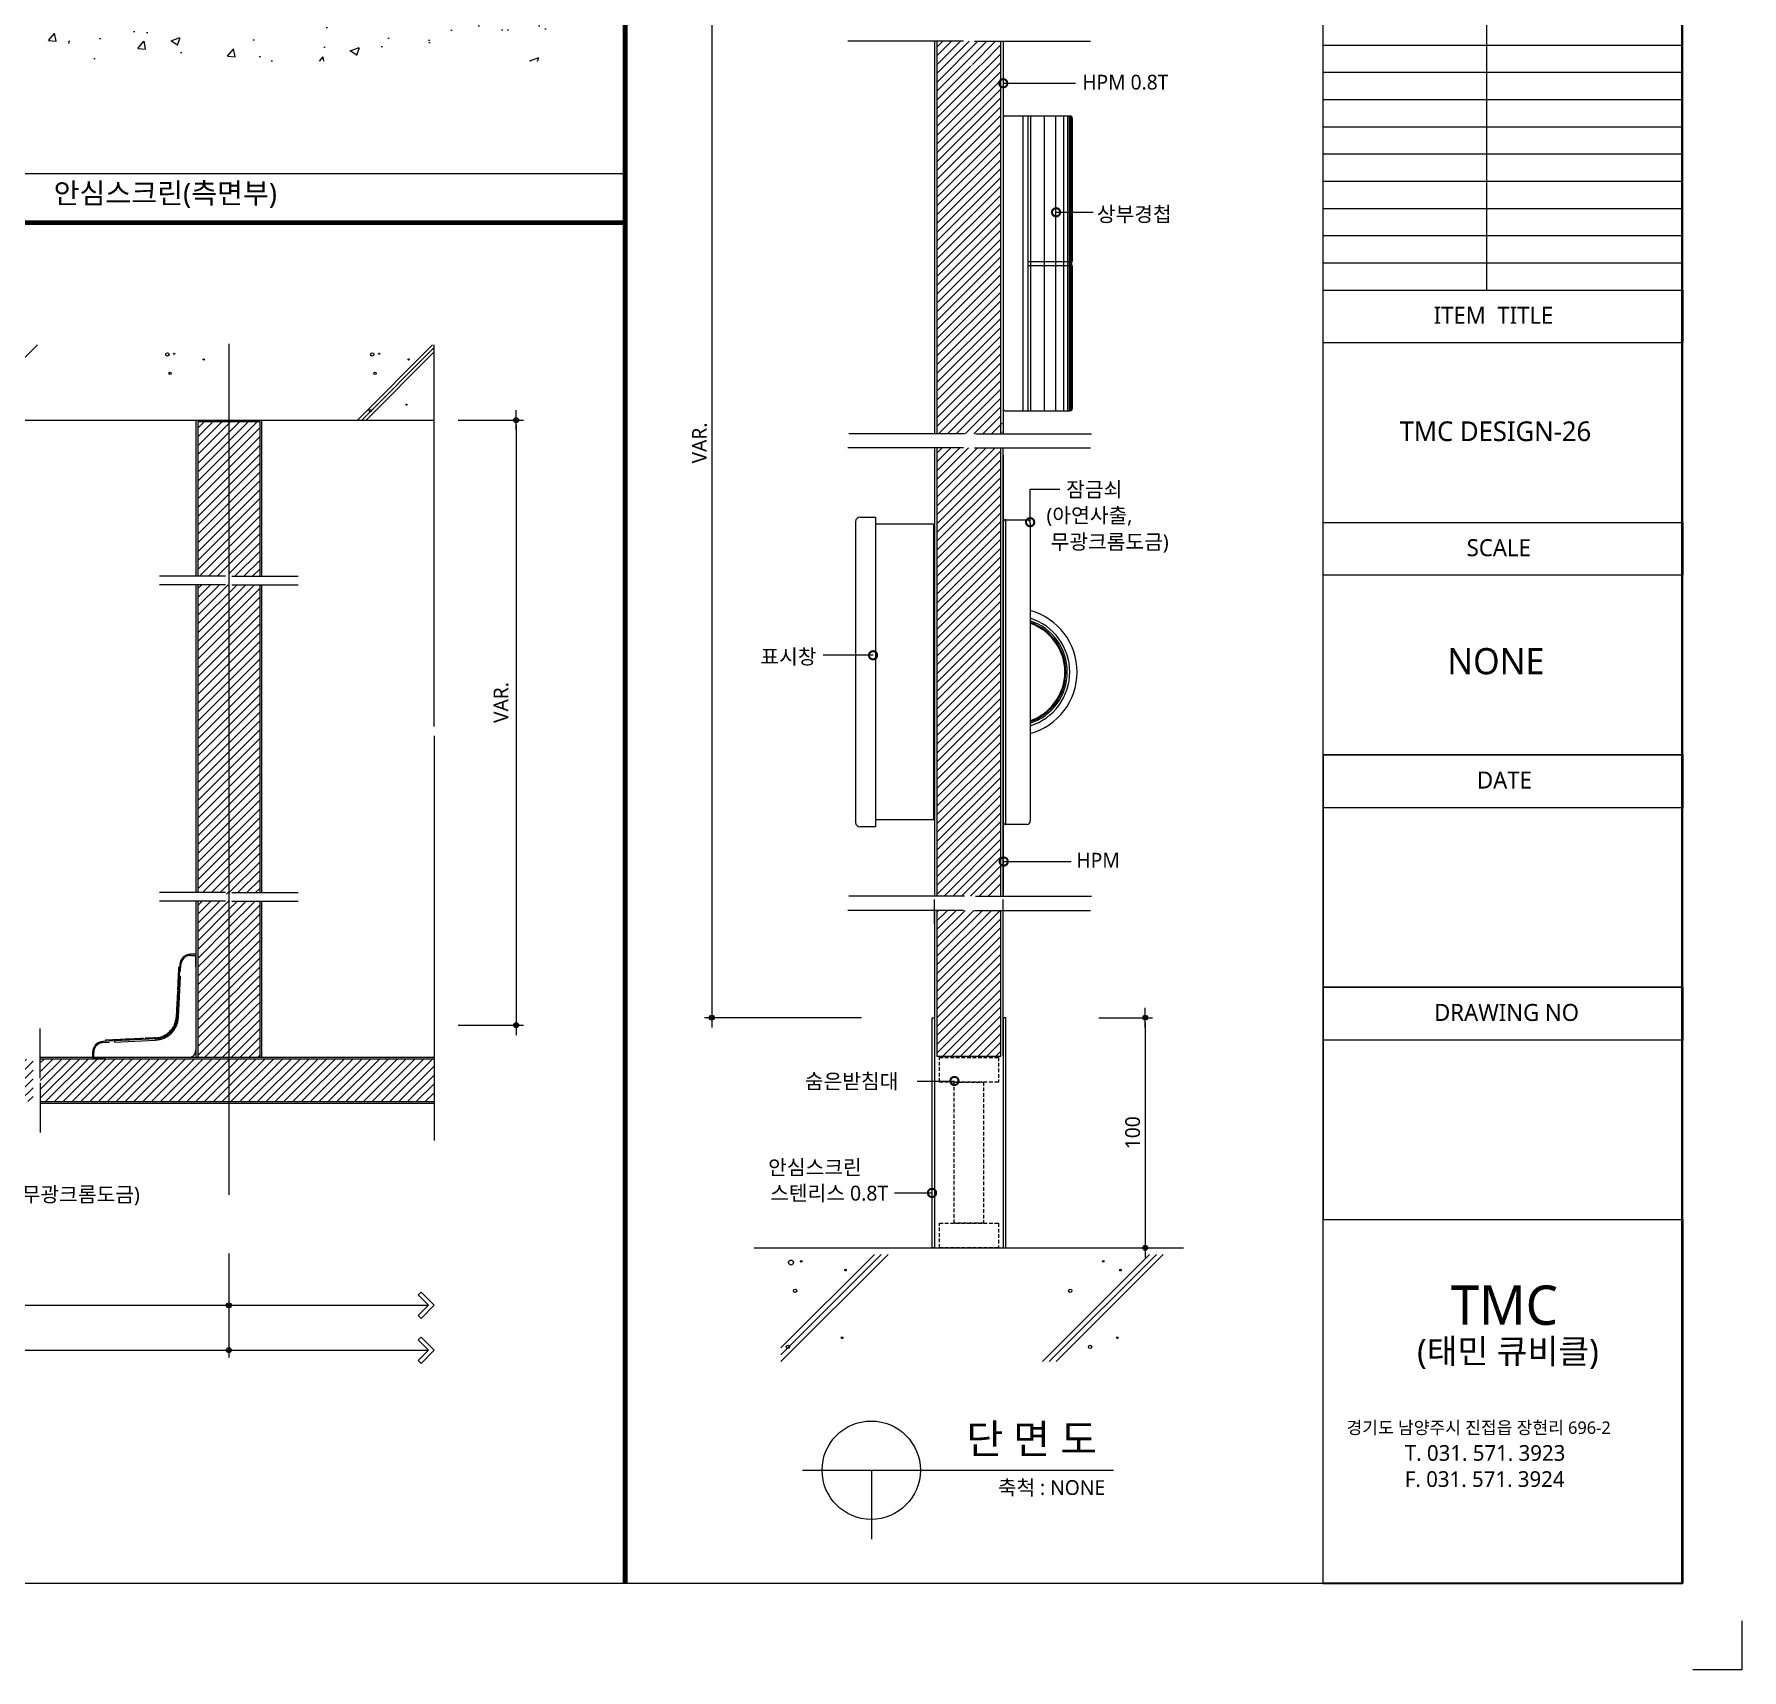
# Model space of a CAD drawing. Extents: x -256 to 8104, y -176 to 5714.
# Drawn here: x 4629 to 8104, y -176 to 3153 of the extents above; entities that cross this region are included whole.
import ezdxf
from ezdxf.enums import TextEntityAlignment as Align

# ---------------------------------------------------------------- set-up
doc = ezdxf.new("R2010")
doc.units = 0
doc.header["$LTSCALE"] = 30
doc.linetypes.add('CEN', pattern=[62, 60, -1, 0, -1])
doc.linetypes.add('HIDDEN', pattern=[0.375, 0.25, -0.125])
doc.layers.get('0').update_dxf_attribs({"linetype": 'CONTINUOUS'})
doc.layers.get('DEFPOINTS').update_dxf_attribs({"linetype": 'CONTINUOUS'})
for name, color, linetype in [('C', 2, 'CONTINUOUS'), ('curior-0Line', 252, 'CONTINUOUS'), ('DIM', 7, 'CONTINUOUS'), ('HAT', 8, 'CONTINUOUS'), ('HID', 9, 'HIDDEN'), ('TIT', 3, 'CONTINUOUS'), ('경첩', 4, 'CONTINUOUS'), ('문자', 3, 'CONTINUOUS'), ('부자재', 4, 'CONTINUOUS'), ('잠금쇠(회전형)', 4, 'CONTINUOUS'), ('중심선', 1, 'CEN'), ('치수', 1, 'CONTINUOUS'), ('판넬', 2, 'CONTINUOUS'), ('해치', 8, 'CONTINUOUS')]:
    doc.layers.add(name, color=color, linetype=linetype)
doc.styles.add('돋움', font='malgun.ttf')
doc.dimstyles.new('10', dxfattribs={"dimscale": 10, "dimtxt": 3, "dimasz": 1, "dimexe": 1.5, "dimexo": 2, "dimgap": 1, "dimtad": 1, "dimdec": 0, "dimlunit": 6, "dimtxsty": '돋움', "dimblk": 'DIMDOT', "dimcen": -1, "dimdle": 1.5, "dimclrt": 3, "dimazin": 3, "dimtfac": 1, "dimtdec": 0, "dimtix": 1, "dimtmove": 2, "dimatfit": 3, "dimldrblk": 'DIMDOT', "dimarcsym": 0})
pattern_1 = [(45, (49867.086, -7048.667), (-8.980256, 8.980256), [])]
pattern_2 = [(45, (49806.501, -6956.593), (-8.980256, 8.980256), [])]

# ---------------------------------------------------------------- blocks, each defined once
blk = doc.blocks.new('DIMDOT')
at = {"linetype": 'Continuous'}
blk.add_line((-2, 0), (2, 0), dxfattribs=at)
for radius in [0.5, 0.25]:
    blk.add_circle((0, 0), radius, dxfattribs=at)
blk = doc.blocks.new('*D709')
at = {"layer": 'DEFPOINTS', "color": 0}
for p in [(64520.9, -3382.6), (64196.8, -5721.5), (64520.9, -5721.5)]:
    blk.add_point(p, dxfattribs=at)
at = {"layer": 'DIM', "color": 0, "lineweight": -2, "ltscale": 10}
for p, q in [((64500.9, -3382.6), (64181.8, -3382.6)), ((64196.8, -3392.6), (64196.8, -5711.5)), ((64500.9, -5721.5), (64181.8, -5721.5))]:
    blk.add_line(p, q, dxfattribs=at)
at = {"layer": 'DIM', "color": 0, "lineweight": -2, "xscale": 10, "yscale": 10, "zscale": 10}
for p, rotation in [((64196.8, -3382.6), 90), ((64196.8, -5721.5), 270)]:
    blk.add_blockref('DIMDOT', p, dxfattribs=dict(at, rotation=rotation))
at = {"layer": 'DIM', "color": 3, "insert": (64171.6, -4552), "char_height": 30, "attachment_point": 5, "rotation": 90, "style": '돋움'}
blk.add_mtext('VAR.', dxfattribs=at)
blk = doc.blocks.new('A$C13EB2441')
for p, q in [((0.837, 7.375), (0.837, 14.115)), ((0.837, 6.74), (0.837, 0))]:
    blk.add_line(p, q)
blk = doc.blocks.new('_DOTSMALL')
at = {"color": 0, "linetype": 'ByBlock', "const_width": 0.5}
blk.add_lwpolyline([(-0.0625, 0, 1), (0.0625, 0, 1)], format="xyb", close=True, dxfattribs=at)
blk = doc.blocks.new('A$C63EC304E')
at = {"layer": '치수', "color": 1, "xscale": 2.5, "yscale": 2.5, "zscale": 2.5, "rotation": 234.3098741996962}
blk.add_blockref('_DOTSMALL', (0.31, 0.31), dxfattribs=at)
blk = doc.blocks.new('A$C2BC9653E')
at = {"layer": '치수', "xscale": 0.3333333333333333, "yscale": 0.3333333333333333, "zscale": 0.3333333333333333}
blk.add_blockref('A$C63EC304E', (0, 0), dxfattribs=at)
blk = doc.blocks.new('A$C7FC71301')
at = {"layer": '치수', "rotation": 180}
blk.add_blockref('A$C2BC9653E', (0.208, 0.208), dxfattribs=at)
blk = doc.blocks.new('A$C4A20372B')
at = {"layer": '치수'}
blk.add_blockref('A$C7FC71301', (0, 0), dxfattribs=at)
blk = doc.blocks.new('A$C566469F5')
at = {"layer": '치수'}
blk.add_blockref('A$C4A20372B', (0, 0), dxfattribs=at)
blk = doc.blocks.new('A$C7E317CD4')
at = {"layer": '해치', "xscale": 2, "yscale": 2, "zscale": 2}
blk.add_blockref('A$C566469F5', (0, 0), dxfattribs=at)
blk = doc.blocks.new('A$C601D7F27')
at = {"layer": '치수'}
blk.add_blockref('A$C7E317CD4', (0, 0), dxfattribs=at)
blk = doc.blocks.new('A$C38802C08')
at = {"layer": '치수'}
blk.add_blockref('A$C601D7F27', (0, 0), dxfattribs=at)
blk = doc.blocks.new('*D710')
at = {"layer": 'DEFPOINTS', "color": 0}
for p in [(64964.4, -5721.5), (64964.4, -6189.8), (65078.7, -6189.8)]:
    blk.add_point(p, dxfattribs=at)
at = {"layer": 'DIM', "color": 0, "lineweight": -2, "ltscale": 10}
for p, q in [((64984.4, -5721.5), (65093.7, -5721.5)), ((65078.7, -5731.5), (65078.7, -6179.8)), ((64984.4, -6189.8), (65093.7, -6189.8))]:
    blk.add_line(p, q, dxfattribs=at)
at = {"layer": 'DIM', "color": 0, "lineweight": -2, "xscale": 10, "yscale": 10, "zscale": 10}
for p, rotation in [((65078.7, -5721.5), 90), ((65078.7, -6189.8), 270)]:
    blk.add_blockref('DIMDOT', p, dxfattribs=dict(at, rotation=rotation))
at = {"layer": 'DIM', "color": 3, "insert": (65053.1, -5955.6), "char_height": 30, "attachment_point": 5, "rotation": 90, "style": '돋움'}
blk.add_mtext('100', dxfattribs=at)
blk = doc.blocks.new('*D715')
at = {"layer": 'DEFPOINTS', "color": 0}
for p in [(58459.9, -6181.1), (63213.8, -6181.1), (63213.8, -6398.2)]:
    blk.add_point(p, dxfattribs=at)
at = {"layer": 'DIM', "color": 0, "lineweight": -2, "ltscale": 10}
for p, q in [((58459.9, -6201.1), (58459.9, -6413.2)), ((63213.8, -6201.1), (63213.8, -6413.2)), ((58469.9, -6398.2), (63203.8, -6398.2))]:
    blk.add_line(p, q, dxfattribs=at)
at = {"layer": 'DIM', "color": 0, "lineweight": -2, "xscale": 10, "yscale": 10, "zscale": 10, "rotation": 180}
blk.add_blockref('DIMDOT', (58459.9, -6398.2), dxfattribs=at)
at = {"layer": 'DIM', "color": 0, "lineweight": -2, "xscale": 10, "yscale": 10, "zscale": 10}
blk.add_blockref('DIMDOT', (63213.8, -6398.2), dxfattribs=at)
at = {"layer": 'DIM', "color": 3, "insert": (60836.9, -6368.6), "char_height": 30, "attachment_point": 5, "style": '돋움'}
blk.add_mtext('설계치수', dxfattribs=at)
blk = doc.blocks.new('*D716')
at = {"layer": 'DEFPOINTS', "color": 0}
for p in [(62063, -6181.1), (63213.8, -6181.1), (63213.8, -6306.8)]:
    blk.add_point(p, dxfattribs=at)
at = {"layer": 'DIM', "color": 0, "lineweight": -2, "ltscale": 10}
for p, q in [((62063, -6201.1), (62063, -6321.8)), ((63213.8, -6201.1), (63213.8, -6321.8)), ((62073, -6306.8), (63203.8, -6306.8))]:
    blk.add_line(p, q, dxfattribs=at)
at = {"layer": 'DIM', "color": 0, "lineweight": -2, "xscale": 10, "yscale": 10, "zscale": 10, "rotation": 180}
blk.add_blockref('DIMDOT', (62063, -6306.8), dxfattribs=at)
at = {"layer": 'DIM', "color": 0, "lineweight": -2, "xscale": 10, "yscale": 10, "zscale": 10}
blk.add_blockref('DIMDOT', (63213.8, -6306.8), dxfattribs=at)
at = {"layer": 'DIM', "color": 3, "insert": (62638.4, -6277.1), "char_height": 30, "attachment_point": 5, "style": '돋움'}
blk.add_mtext('설계치수', dxfattribs=at)
blk = doc.blocks.new('*D718')
at = {"layer": 'DEFPOINTS', "color": 0}
for p in [(63660.6, -4505.4), (63660.6, -5736.8), (63798.5, -5736.8)]:
    blk.add_point(p, dxfattribs=at)
at = {"layer": 'DIM', "color": 0, "lineweight": -2, "ltscale": 10}
for p, q in [((63680.6, -4505.4), (63813.5, -4505.4)), ((63798.5, -4515.4), (63798.5, -5726.8)), ((63680.6, -5736.8), (63813.5, -5736.8))]:
    blk.add_line(p, q, dxfattribs=at)
at = {"layer": 'DIM', "color": 0, "lineweight": -2, "xscale": 10, "yscale": 10, "zscale": 10}
for p, rotation in [((63798.5, -4505.4), 90), ((63798.5, -5736.8), 270)]:
    blk.add_blockref('DIMDOT', p, dxfattribs=dict(at, rotation=rotation))
at = {"layer": 'DIM', "color": 3, "insert": (63767.7, -5080.2), "char_height": 30, "attachment_point": 5, "rotation": 90, "style": '돋움'}
blk.add_mtext('VAR.', dxfattribs=at)
blk = doc.blocks.new('A$C06B31977')
for p, q in [((1.26, 11.06), (1.26, 21.17)), ((1.26, 10.11), (1.26, 0))]:
    blk.add_line(p, q)
blk = doc.blocks.new('DESIGN-26', base_point=(58188.6, -6872.9))
at = {"layer": 'HAT'}
h = blk.add_hatch(dxfattribs=at)
h.set_pattern_fill('ANSI31', color=256, scale=4, style=0)
h.set_pattern_definition(pattern_1)
edge = h.paths.add_edge_path()
edge.add_line((64784.7, -3783.3), (64725.3, -3783.3))
edge.add_arc((64723.2, -3783.3), 2.08, -54.3099, 0, ccw=False)
edge.add_arc((64723.2, -3783.3), 2.08, 125.6901, 305.6901, ccw=False)
edge.add_arc((64723.2, -3783.3), 2.08, 0, 125.6901, ccw=False)
edge.add_line((64725.3, -3783.3), (64784.7, -3783.3))
edge.add_line((64784.7, -3783.3), (64784.7, -3734.6))
edge.add_line((64784.7, -3734.6), (64774.4, -3734.6))
edge.add_spline(control_points=[(64771.6, -3742.4), (64772.6, -3739.7), (64773.5, -3737.1), (64774.4, -3734.6)], knot_values=[0, 0, 0, 0, 0.152076, 0.152076, 0.152076, 0.152076], degree=3, periodic=0)
edge.add_line((64774.4, -3734.6), (64719.7, -3734.6))
edge.add_line((64719.7, -3734.6), (64719.7, -4533.1))
edge.add_line((64719.7, -4533.1), (64776.4, -4533.1))
edge.add_spline(control_points=[(64776.4, -4533.1), (64779.6, -4524.3), (64782.6, -4516.5), (64784.7, -4512.7)], knot_values=[0.152076, 0.152076, 0.152076, 0.152076, 0.673721, 0.673721, 0.673721, 0.673721], degree=3, periodic=0)
edge.add_spline(control_points=[(64787.1, -4533.1), (64787.6, -4523.1), (64788.7, -4507.7), (64785.8, -4510.7), (64784.7, -4512.7)], knot_values=[0.673721, 0.673721, 0.673721, 0.673721, 1.332503, 1.60798, 1.60798, 1.60798, 1.60798], degree=3, periodic=0)
edge.add_line((64784.7, -4512.7), (64784.7, -3783.3))
h.paths.add_polyline_path([(64719.7, -3734.6), (64654.7, -3734.6), (64654.7, -4533.1), (64719.7, -4533.1)])
h = blk.add_hatch(dxfattribs=at)
h.set_pattern_fill('ANSI31', color=256, scale=4, style=0)
h.set_pattern_definition(pattern_1)
h.paths.add_polyline_path([(64719.7, -5018.6), (64654.7, -5018.6), (64654.7, -5474.1), (64719.7, -5474.1), (64719.7, -5364.7, -0.567825), (64719.7, -5361.1)])
h.paths.add_polyline_path([(64784.7, -5018.6), (64719.7, -5018.6), (64719.7, -5361.1, -0.582142), (64722.8, -5362.9), (64784.7, -5362.9)])
edge = h.paths.add_edge_path()
edge.add_line((64784.7, -5362.9), (64722.8, -5362.9))
edge.add_arc((64720.8, -5362.9), 2.08, -54.3099, 0, ccw=False)
edge.add_arc((64720.8, -5362.9), 2.08, 239.178, 305.6901, ccw=False)
edge.add_line((64719.7, -5364.7), (64719.7, -5474.1))
edge.add_line((64719.7, -5474.1), (64776.4, -5474.1))
edge.add_spline(control_points=[(64776.4, -5474.1), (64779.6, -5465.4), (64782.6, -5457.6), (64784.7, -5453.8)], knot_values=[0.152076, 0.152076, 0.152076, 0.152076, 0.673721, 0.673721, 0.673721, 0.673721], degree=3, periodic=0)
edge.add_line((64784.7, -5453.8), (64784.7, -5362.9))
h.paths.add_polyline_path([(64719.7, -4562.1), (64654.7, -4562.1), (64654.7, -5018.6), (64719.7, -5018.6)])
edge = h.paths.add_edge_path()
edge.add_line((64784.7, -4562.1), (64774.4, -4562.1))
edge.add_spline(control_points=[(64771.6, -4569.9), (64772.6, -4567.3), (64773.5, -4564.6), (64774.4, -4562.1)], knot_values=[0, 0, 0, 0, 0.152076, 0.152076, 0.152076, 0.152076], degree=3, periodic=0)
edge.add_line((64774.4, -4562.1), (64719.7, -4562.1))
edge.add_line((64719.7, -4562.1), (64719.7, -5018.6))
edge.add_line((64719.7, -5018.6), (64784.7, -5018.6))
edge.add_line((64784.7, -5018.6), (64784.7, -4562.1))
at = {"layer": 'HAT', "transparency": 33554687}
h = blk.add_hatch(dxfattribs=at)
h.set_pattern_fill('ANSI31', color=256, scale=4, style=0)
h.set_pattern_definition(pattern_1)
h.paths.add_polyline_path([(64709.1, -5503.2), (64654.7, -5503.2), (64654.7, -5799.9), (64719.7, -5799.9), (64719.7, -5503.2)])
h.paths.add_polyline_path([(64784.7, -5503.2), (64731.3, -5503.2), (64719.7, -5503.2), (64719.7, -5799.9), (64784.7, -5799.9)])
at = {"layer": '해치'}
h = blk.add_hatch(dxfattribs=at)
h.set_pattern_fill('AR-CONC', color=256, style=0)
h.set_pattern_definition([(50, (61405.25, -5208.68), (182.185, -15.939), [19.05, -209.55]), (355, (61405.25, -5208.68), (-35.243, 191.057), [15.24, -167.64]), (100.451, (61420.43, -5210), (146.943, 175.117), [16.19, -178.09]), (46.184, (61405.25, -5157.88), (271.079, -42.042), [28.575, -314.325]), (96.636, (61427.84, -5161.38), (237.404, 247.426), [24.285, -267.135]), (351.184, (61405.25, -5157.88), (237.405, 247.425), [22.86, -251.46]), (21, (61430.65, -5170.58), (151.615, -102.2655), [19.05, -209.55]), (326, (61430.65, -5170.58), (61.802, 184.188), [15.24, -167.64]), (71.4514, (61443.29, -5179.1), (213.416, 81.923), [16.19, -178.09]), (37.5, (61405.25, -5208.68), (3.0886, 84.555), [0, -165.608, 0, -170.18, 0, -168.275]), (7.5, (61405.25, -5208.68), (66.8197, 100.1806), [0, -97.028, 0, -161.798, 0, -64.135]), (327.5, (61348.61, -5208.68), (135.5906, -5.7287), [0, -63.5, 0, -198.12, 0, -262.89]), (317.5, (61323.21, -5208.68), (148.129, 25.4265), [0, -82.55, 0, -131.572, 0, -186.69])])
h.paths.add_polyline_path([(63884.8, -3774.9), (63884.8, -3671.9), (62834.6, -3671.9), (62834.6, -3774.9)])
h = blk.add_hatch(dxfattribs=at)
h.set_pattern_fill('ANSI31', color=256, scale=4, style=0)
h.set_pattern_definition([(45, (-213096.579, -62953.205), (-8.9802561, 8.9802561), [])])
edge = h.paths.add_edge_path()
edge.add_line((63213.8, -4508.8), (63151.4, -4508.8))
edge.add_line((63151.4, -4508.8), (63150.5, -4509.7))
edge.add_line((63150.5, -4509.7), (63150.5, -4610.1))
edge.add_line((63150.5, -4610.1), (63193.3, -4610.1))
edge.add_line((63193.3, -4610.1), (63193.3, -4651.6))
edge.add_line((63193.3, -4651.6), (63150.5, -4651.6))
edge.add_line((63150.5, -4651.6), (63150.5, -4823.3))
edge.add_line((63150.5, -4823.3), (63207.1, -4823.3))
edge.add_spline(control_points=[(63207.1, -4823.3), (63209.8, -4815.7), (63215.9, -4800.3), (63212, -4831.2), (63213.5, -4833.7), (63213.8, -4833.7)], knot_values=[0.456227, 0.456227, 0.456227, 0.456227, 2.847595, 6.178025, 6.737145, 6.737145, 6.737145, 6.737145], degree=3, periodic=0)
edge.add_spline(control_points=[(63213.5, -4833.5), (63213.6, -4830.5), (63213.6, -4827.8), (63213.1, -4827.4), (63213, -4827.4)], knot_values=[0.891967, 0.891967, 0.891967, 0.891967, 1.280656, 1.337888, 1.337888, 1.337888, 1.337888], degree=3, periodic=0)
edge.add_line((63213.8, -4833.7), (63213.8, -4508.8))
edge = h.paths.add_edge_path()
edge.add_line((63277.2, -4508.8), (63213.8, -4508.8))
edge.add_line((63213.8, -4508.8), (63213.8, -4833.7))
edge.add_spline(control_points=[(63213.8, -4833.7), (63215, -4834), (63217.2, -4829.6), (63219.9, -4823.3)], knot_values=[6.737145, 6.737145, 6.737145, 6.737145, 8.913909, 8.913909, 8.913909, 8.913909], degree=3, periodic=0)
edge.add_spline(control_points=[(63219.9, -4823.3), (63221.9, -4818.5), (63224.2, -4812.5), (63226.6, -4806.6)], knot_values=[8.913909, 8.913909, 8.913909, 8.913909, 10.573873, 10.573873, 10.573873, 10.573873], degree=3, periodic=0)
edge.add_line((63219.9, -4823.3), (63277.2, -4823.3))
edge.add_line((63277.2, -4823.3), (63277.2, -4651.6))
edge.add_line((63277.2, -4651.6), (63234.3, -4651.6))
edge.add_line((63234.3, -4651.6), (63234.3, -4610.1))
edge.add_line((63234.3, -4610.1), (63277.2, -4610.1))
edge.add_line((63277.2, -4610.1), (63277.2, -4508.8))
h.paths.add_polyline_path([(63277.2, -4610.1), (63234.3, -4610.1), (63234.3, -4651.6), (63277.2, -4651.6)], flags=16)
h.paths.add_polyline_path([(63193.3, -4610.1), (63150.5, -4610.1), (63150.5, -4651.6), (63193.3, -4651.6)], flags=16)
h = blk.add_hatch(dxfattribs=at)
h.set_pattern_fill('ANSI31', color=256, scale=4, style=0)
h.set_pattern_definition([(45, (63213.825, -5153.756), (-8.98026, 8.98026), [])])
h.paths.add_polyline_path([(63277.2, -4840.4), (63150.5, -4840.4), (63150.5, -5467.1), (63277.2, -5467.1)])
at = {"layer": '해치', "transparency": 33554687}
h = blk.add_hatch(dxfattribs=at)
h.set_pattern_fill('ANSI31', color=256, scale=4)
h.set_pattern_definition(pattern_2)
edge = h.paths.add_edge_path()
edge.add_spline(control_points=[(63213.8, -5494.7), (63213.5, -5494.6), (63212.4, -5492.9), (63213.3, -5483), (63213.5, -5477.3)], knot_values=[1.337888, 1.337888, 1.337888, 1.337888, 1.524261, 2.245715, 2.245715, 2.245715, 2.245715], degree=3, periodic=0)
edge.add_spline(control_points=[(63213.8, -5477.5), (63213.5, -5477.5), (63212, -5475), (63215.9, -5444.1), (63209.8, -5459.5), (63207.1, -5467.1)], knot_values=[0.152076, 0.152076, 0.152076, 0.152076, 0.338449, 1.448592, 2.245715, 2.245715, 2.245715, 2.245715], degree=3, periodic=0)
edge.add_spline(control_points=[(63213.5, -5477.3), (63213.6, -5474.3), (63213.6, -5471.6), (63213.1, -5471.2), (63213, -5471.2)], knot_values=[0.891967, 0.891967, 0.891967, 0.891967, 1.280656, 1.337888, 1.337888, 1.337888, 1.337888], degree=3, periodic=0)
edge.add_spline(control_points=[(63213, -5471.2), (63212, -5471.1), (63209.6, -5477.1), (63207.1, -5484.2)], knot_values=[0.152076, 0.152076, 0.152076, 0.152076, 0.891967, 0.891967, 0.891967, 0.891967], degree=3, periodic=0)
edge.add_spline(control_points=[(63205.4, -5488.7), (63206, -5487.2), (63206.5, -5485.7), (63207.1, -5484.2)], knot_values=[0, 0, 0, 0, 0.152076, 0.152076, 0.152076, 0.152076], degree=3, periodic=0)
edge.add_line((63207.1, -5484.2), (63150.5, -5484.2))
edge.add_line((63150.5, -5484.2), (63150.5, -5656.7))
edge.add_line((63150.5, -5656.7), (63195.2, -5656.7))
edge.add_line((63195.2, -5656.7), (63195.2, -5698.2))
edge.add_line((63195.2, -5698.2), (63150.5, -5698.2))
edge.add_line((63150.5, -5698.2), (63150.5, -5802.4))
edge.add_line((63150.5, -5802.4), (63213.8, -5802.4))
edge.add_line((63213.8, -5802.4), (63213.8, -5494.7))
h.paths.add_polyline_path([(63277.2, -5656.7), (63232.4, -5656.7), (63232.4, -5698.2), (63277.2, -5698.2)])
h.paths.add_polyline_path([(63195.2, -5656.7), (63150.5, -5656.7), (63150.5, -5698.2), (63195.2, -5698.2)], flags=16)
h = blk.add_hatch(dxfattribs=at)
h.set_pattern_fill('ANSI31', color=256, scale=4)
h.set_pattern_definition(pattern_2)
h.paths.add_polyline_path([(63277.2, -5545.2), (63213.8, -5545.2), (63213.8, -5802.4), (63277.2, -5802.4), (63277.2, -5698.2), (63232.4, -5698.2), (63232.4, -5656.7), (63277.2, -5656.7)])
edge = h.paths.add_edge_path()
edge.add_line((63277.2, -5484.2), (63219.9, -5484.2))
edge.add_spline(control_points=[(63219.9, -5484.2), (63217.2, -5490.5), (63215, -5494.9), (63213.8, -5494.7)], knot_values=[2.245715, 2.245715, 2.245715, 2.245715, 2.971303, 2.971303, 2.971303, 2.971303], degree=3, periodic=0)
edge.add_line((63213.8, -5494.7), (63213.8, -5545.2))
edge.add_line((63213.8, -5545.2), (63277.2, -5545.2))
edge.add_line((63277.2, -5545.2), (63277.2, -5484.2))
h = blk.add_hatch(dxfattribs=at)
h.set_pattern_fill('ANSI31', color=256, scale=4, style=0)
h.set_pattern_definition(pattern_2)
h.paths.add_polyline_path([(62829.9, -5854.1), (62829.9, -5844.5), (62829.9, -5805.8), (63213.8, -5805.8), (63213.8, -5892.4), (62829.9, -5892.4)])
edge = h.paths.add_edge_path()
edge.add_line((62815.3, -5854.1), (62815.3, -5844.5))
edge.add_line((62815.3, -5844.5), (62815.3, -5805.8))
edge.add_line((62815.3, -5805.8), (62182.8, -5805.8))
edge.add_line((62182.8, -5805.8), (62182.8, -5847))
edge.add_arc((62182.8, -5849.1), 2.08, -35.6901, 90, ccw=False)
edge.add_arc((62182.8, -5849.1), 2.08, 270, 324.3099, ccw=False)
edge.add_line((62182.8, -5851.2), (62182.8, -5892.4))
edge.add_line((62182.8, -5892.4), (62815.3, -5892.4))
edge.add_line((62815.3, -5892.4), (62815.3, -5854.1))
h.paths.add_polyline_path([(62058, -5805.8), (62058, -5892.4), (62182.8, -5892.4), (62182.8, -5851.2, -0.610943), (62181.1, -5847.9, -0.241509), (62182.8, -5847), (62182.8, -5805.8)])
h.paths.add_polyline_path([(63631.5, -5805.8), (63213.8, -5805.8), (63213.8, -5892.4), (63631.5, -5892.4)])
at = {"color": 8}
blk.add_line((62635.3, -4003.7), (64020.5, -4003.7), dxfattribs=at)
for p, q in [((63631.5, -5129.1), (63631.5, -4352.3)), ((58459.9, -4505.4), (63631.5, -4505.4)), ((63207.2, -4823.3), (63072.4, -4823.3)), ((63219.9, -4823.3), (63354.7, -4823.3)), ((63631.5, -5148.1), (63631.5, -5971.4)), ((63207.2, -5467.1), (63072.4, -5467.1)), ((63219.9, -5467.1), (63354.7, -5467.1)), ((64282.5, -6189.8), (65156.8, -6189.8))]:
    blk.add_line(p, q)
at = {"color": 2}
for p, q in [((66292.7, -6948.7), (66292.7, -7048.7)), ((66292.7, -6948.7), (66292.7, -7048.7)), ((66292.7, -6948.7), (66292.7, -7048.7)), ((66292.7, -7048.7), (66192.7, -7048.7)), ((66292.7, -7048.7), (66192.7, -7048.7)), ((66292.7, -7048.7), (66192.7, -7048.7))]:
    blk.add_line(p, q, dxfattribs=at)
for points in [[(58187.9, -1334.5), (65440.2, -1334.5), (65440.2, -6872.8), (58187.9, -6872.8)], [(58187.9, -1334.5), (65440.2, -1334.5), (65440.2, -6872.8), (58187.9, -6872.8)], [(58187.9, -1334.5), (66169.8, -1334.5), (66169.8, -6872.8), (58187.9, -6872.8)], [(64644.7, -5721.5), (64649.7, -5721.5), (64649.7, -6189.8), (64644.7, -6189.8)], [(64794.7, -5721.5), (64789.7, -5721.5), (64789.7, -6189.8), (64794.7, -6189.8)]]:
    blk.add_lwpolyline(points, close=True, dxfattribs=at)
at = {"color": 8, "const_width": 10}
for points in [[(64020.5, -6872.8), (64020.5, -1334.5)], [(58236, -4103.7), (64020.5, -4103.7)]]:
    blk.add_lwpolyline(points, dxfattribs=at)
at = {"layer": 'C'}
for p, q in [((64654.7, -3734.6), (64654.7, -4533.1)), ((64784.7, -4533.1), (64784.7, -3734.6)), ((64654.7, -4562.1), (64654.7, -5474.1)), ((64784.7, -5474.1), (64784.7, -4562.1)), ((64654.7, -5503.2), (64654.7, -5799.9)), ((64784.7, -5799.9), (64784.7, -5503.2)), ((64654.7, -5799.9), (64784.7, -5799.9)), ((63631.5, -5805.8), (62829.9, -5805.8)), ((62829.9, -5892.4), (63631.5, -5892.4))]:
    blk.add_line(p, q, dxfattribs=at)
at = {"layer": 'curior-0Line'}
for p, q in [((65440.2, -1334.5), (65440.2, -6872.1)), ((65772.8, -3687), (65772.8, -4240.7)), ((65440.6, -3742.3), (66172.7, -3742.3)), ((65440.6, -3797.7), (66172.7, -3797.7)), ((65440.6, -3853.1), (66172.7, -3853.1)), ((65440.6, -3908.5), (66172.7, -3908.5)), ((65440.6, -3963.8), (66172.7, -3963.8)), ((65440.6, -4019.2), (66172.7, -4019.2)), ((65440.6, -4074.6), (66172.7, -4074.6)), ((65440.6, -4130), (66172.7, -4130)), ((65440.6, -4185.3), (66172.7, -4185.3)), ((65440.6, -4240.7), (66172.7, -4240.7))]:
    blk.add_line(p, q, dxfattribs=at)
for points in [[(66172.7, -1334.5), (65440.2, -1334.5), (65440.2, -6872.8), (66172.7, -6872.8)], [(65440.6, -4240.7), (66172.7, -4240.7), (66172.7, -4348.4), (65440.6, -4348.4)], [(65440.6, -4713.6), (66172.7, -4713.6), (66172.7, -4821.3), (65440.6, -4821.3)], [(65440.6, -5659.4), (66172.7, -5659.4), (66172.7, -5186.5), (65440.6, -5186.5)], [(65440.6, -5186.5), (66172.7, -5186.5), (66172.7, -5294.2), (65440.6, -5294.2)], [(65440.6, -6132.3), (66172.7, -6132.3), (66172.7, -5659.4), (65440.6, -5659.4)], [(65440.6, -5659.4), (66172.7, -5659.4), (66172.7, -5767.1), (65440.6, -5767.1)], [(66172.7, -6872.1), (65440.9, -6872.1), (65440.9, -6132.3), (66172.7, -6132.3)]]:
    blk.add_lwpolyline(points, close=True, dxfattribs=at)
at = {"layer": 'DIM', "ltscale": 10}
for p, q in [((63599, -6285.7), (63604.8, -6280)), ((63620.1, -6306.8), (63599, -6285.7)), ((63631.5, -6306.8), (63604.8, -6280)), ((63213.8, -6306.8), (63620.1, -6306.8)), ((63620.1, -6306.8), (63599, -6327.9)), ((63631.5, -6306.8), (63604.8, -6333.6)), ((63599, -6327.9), (63604.8, -6333.6)), ((63599, -6377.2), (63604.8, -6371.5)), ((63620.1, -6398.2), (63599, -6377.2)), ((63631.5, -6398.2), (63604.8, -6371.5)), ((63213.8, -6398.2), (63620.1, -6398.2)), ((63620.1, -6398.2), (63599, -6419.3)), ((63599, -6419.3), (63604.8, -6425)), ((63631.5, -6398.2), (63604.8, -6425))]:
    blk.add_line(p, q, dxfattribs=at)
at = {"layer": 'HAT'}
for radius, start, end in [(114.6, 287.404, 72.596), (109.6, 288.2251, 71.7749), (106.6, 288.7568, 71.2432), (104.6, 289.1292, 70.8708)]:
    blk.add_arc((64810.4, -5018.1), radius, start, end, dxfattribs=at)
at = {"layer": 'HID', "lineweight": 15}
for points in [[(64659.7, -5802.4), (64779.7, -5802.4), (64779.7, -5852.4), (64659.7, -5852.4)], [(64689.7, -5852.4), (64749.7, -5852.4), (64749.7, -6139.8), (64689.7, -6139.8)], [(64659.7, -6139.8), (64779.7, -6139.8), (64779.7, -6189.8), (64659.7, -6189.8)]]:
    blk.add_lwpolyline(points, close=True, dxfattribs=at)
at = {"layer": 'TIT', "color": 7}
for p, q in [((64381, -6642.4), (65013.7, -6642.4)), ((64521.3, -6642.4), (64521.3, -6782.4))]:
    blk.add_line(p, q, dxfattribs=at)
blk.add_circle((64521, -6642.4), 100, dxfattribs=at)
at = {"layer": '경첩', "color": 4, "linetype": 'Continuous', "lineweight": 15}
for p, q in [((63135.8, -5594.8), (63135.8, -5592.4)), ((63146.5, -5592.4), (63135.8, -5592.4)), ((63135.8, -5594.8), (63146.5, -5594.8)), ((63146.5, -5594.8), (63146.5, -5592.4)), ((63146.5, -5614.8), (63146.5, -5594.8)), ((63111.1, -5623.5), (63109.9, -5648.7)), ((63111.1, -5623.5), (63113.4, -5625.8)), ((63112.2, -5618), (63113.7, -5619.5)), ((63113.9, -5613.3), (63112.8, -5636.7)), ((63115.6, -5627), (63116.3, -5613.5)), ((63146.5, -5618.1), (63146.5, -5615.8)), ((63146.5, -5618.1), (63146.5, -5788.4)), ((63112.8, -5636.7), (63108.9, -5720.4)), ((63109.5, -5658.2), (63109.2, -5664.5)), ((63109.2, -5664.5), (63111.4, -5666.7)), ((63109.5, -5658.2), (63111.7, -5660.4)), ((63109.6, -5655.1), (63111.9, -5657.3)), ((63109.9, -5648.7), (63112.2, -5651)), ((63111.2, -5720.5), (63115.2, -5636.8)), ((63107.8, -5694.5), (63107.6, -5698.5)), ((63107.6, -5698.5), (63109.8, -5700.7)), ((63109, -5667.7), (63107.8, -5694.4)), ((63107.8, -5694.4), (63110, -5696.7)), ((63107.8, -5694.5), (63110, -5696.7)), ((63109, -5667.7), (63111.3, -5669.9)), ((63104, -5733.2), (63105.8, -5735)), ((63105.4, -5728.3), (63107.4, -5730.3)), ((63107.3, -5730.3), (63105.4, -5728.4)), ((63106.1, -5724.9), (63108.1, -5726.9)), ((63106.4, -5722.8), (63108.5, -5724.9)), ((63106.8, -5714.3), (63106.6, -5720.3)), ((63106.9, -5713.3), (63106.8, -5714.3)), ((63106.8, -5714.3), (63109.1, -5716.5)), ((63107, -5710.2), (63106.9, -5713.3)), ((63106.9, -5713.3), (63109.1, -5715.6)), ((63107.1, -5709.3), (63107, -5710.2)), ((63107, -5710.2), (63109.3, -5712.4)), ((63107.5, -5700.7), (63107.1, -5709.3)), ((63107.1, -5709.3), (63109.3, -5711.5)), ((63107.5, -5700.7), (63109.7, -5702.9)), ((62980.7, -5768.8), (62957.4, -5769.9)), ((62962, -5768.1), (62962.8, -5767.3)), ((62962, -5768.1), (62963.5, -5769.6)), ((62992.8, -5765.9), (62962.8, -5767.3)), ((63064.5, -5764.8), (62980.7, -5768.8)), ((62980.8, -5771.1), (63064.6, -5767.2)), ((62992.8, -5765.9), (62995, -5768.1)), ((62999.1, -5765.6), (63001.3, -5767.8)), ((63002.2, -5765.4), (63004.5, -5767.7)), ((63033.8, -5764), (63008.5, -5765.1)), ((63008.5, -5765.1), (63010.8, -5767.4)), ((63033.8, -5764), (63036, -5766.2)), ((63040.1, -5763.7), (63042.3, -5765.9)), ((63043.2, -5763.5), (63045.4, -5765.7)), ((63062.1, -5762.6), (63049.5, -5763.2)), ((63049.5, -5763.2), (63051.7, -5765.4)), ((63064.4, -5762.5), (63062.1, -5762.6)), ((63062.1, -5762.6), (63064.4, -5764.9)), ((63073.8, -5761.1), (63075.6, -5762.9)), ((63078.7, -5759.4), (63080.5, -5761.2)), ((63081, -5758.4), (63082.8, -5760.2)), ((63085.3, -5756.1), (63087, -5757.8)), ((63087.3, -5754.8), (63089, -5756.5)), ((63097.5, -5745.2), (63099.1, -5746.8)), ((63098.9, -5743.3), (63100.5, -5744.9)), ((63101.4, -5739.2), (63103.1, -5740.9)), ((63102.5, -5737), (63104.2, -5738.7)), ((62938.8, -5791.8), (62936.5, -5791.8)), ((62936.5, -5791.8), (62936.5, -5802.4)), ((62936.5, -5802.4), (62938.8, -5802.4)), ((62938.8, -5802.4), (62938.8, -5791.8)), ((62938.8, -5802.4), (62958.9, -5802.4)), ((62957.5, -5772.2), (62971, -5771.6)), ((62959.8, -5802.4), (62962.2, -5802.4)), ((63132.5, -5802.4), (62962.2, -5802.4))]:
    blk.add_line(p, q, dxfattribs=at)
at = {"layer": '경첩', "color": 4, "linetype": 'Continuous', "lineweight": 15, "flags": 128}
for points in [[(63111.3, -5618.8), (63111.3, -5619.8), (63111.2, -5620.9), (63111.2, -5622.2), (63111.1, -5623.5)], [(63111.3, -5618.8), (63111.5, -5618.6), (63111.7, -5618.4), (63111.8, -5618.3), (63111.9, -5618.2), (63112, -5618.1), (63112.1, -5618), (63112.1, -5618), (63112.2, -5618)], [(63116.3, -5613.5), (63115.8, -5613.4), (63115.4, -5613.4), (63115, -5613.4), (63114.6, -5613.4), (63114.3, -5613.4), (63114.1, -5613.4), (63114, -5613.4), (63113.9, -5613.3)], [(63109.9, -5648.7), (63109.9, -5650), (63109.8, -5651.2), (63109.8, -5652.2), (63109.7, -5653.2), (63109.7, -5654), (63109.7, -5654.6), (63109.6, -5654.9), (63109.6, -5655.1)], [(63112.8, -5636.7), (63112.9, -5636.7), (63113, -5636.7), (63113.2, -5636.7), (63113.5, -5636.7), (63113.9, -5636.7), (63114.3, -5636.7), (63114.7, -5636.8), (63115.2, -5636.8)], [(63107.6, -5698.5), (63107.6, -5699.2), (63107.5, -5699.9), (63107.5, -5700.7)], [(63107.8, -5694.4), (63107.8, -5694.4), (63107.8, -5694.5)], [(63105.4, -5728.3), (63105.4, -5728.3), (63105.4, -5728.3)], [(63106.4, -5722.8), (63106.2, -5724.3), (63106.1, -5724.9)], [(63108.9, -5720.4), (63108.9, -5720.4), (63109.1, -5720.4), (63109.3, -5720.4), (63109.6, -5720.5), (63109.9, -5720.5), (63110.3, -5720.5), (63110.8, -5720.5), (63111.2, -5720.5)], [(62980.7, -5768.8), (62980.7, -5768.8), (62980.7, -5769), (62980.7, -5769.2), (62980.8, -5769.5), (62980.8, -5769.8), (62980.8, -5770.2), (62980.8, -5770.7), (62980.8, -5771.1)], [(62999.1, -5765.6), (62999, -5765.6), (62998.6, -5765.6), (62998, -5765.6), (62997.2, -5765.7), (62996.3, -5765.7), (62995.2, -5765.8), (62994, -5765.8), (62992.8, -5765.9)], [(63008.5, -5765.1), (63007.5, -5765.2), (63006.4, -5765.3), (63005.4, -5765.3), (63004.5, -5765.3), (63003.7, -5765.4), (63003.1, -5765.4), (63002.6, -5765.4), (63002.3, -5765.4), (63002.2, -5765.4)], [(63040.1, -5763.7), (63039.9, -5763.7), (63039.6, -5763.7), (63039, -5763.7), (63038.2, -5763.8), (63037.3, -5763.8), (63036.2, -5763.8), (63035, -5763.9), (63033.8, -5764)], [(63049.5, -5763.2), (63048.3, -5763.3), (63047.1, -5763.3), (63046, -5763.4), (63045.1, -5763.4), (63044.3, -5763.5), (63043.7, -5763.5), (63043.3, -5763.5), (63043.2, -5763.5)], [(63064.5, -5764.8), (63064.5, -5764.9), (63064.5, -5765), (63064.5, -5765.2), (63064.5, -5765.5), (63064.5, -5765.9), (63064.5, -5766.3), (63064.6, -5766.7), (63064.6, -5767.2)], [(62957.5, -5772.2), (62957.5, -5771.8), (62957.5, -5771.3), (62957.4, -5770.9), (62957.4, -5770.6), (62957.4, -5770.3), (62957.4, -5770.1), (62957.4, -5769.9), (62957.4, -5769.9)]]:
    blk.add_lwpolyline(points, dxfattribs=at)
at = {"layer": '경첩', "color": 4, "linetype": 'Continuous', "lineweight": 15}
for centre, radius, start, end in [((63135.8, -5614.4), 21.9, 90, 177.3017), ((63135.8, -5614.4), 19.6, 90, 177.3017), ((63062.3, -5718.2), 46.7, 272.6983, 357.3017), ((63062.3, -5718.2), 49, 272.6983, 357.3017), ((63062.3, -5718.2), 44.3, 335.0052, 340.234), ((63062.3, -5718.2), 44.3, 340.234, 346.7569), ((63062.3, -5718.2), 44.3, 346.8377, 351.3944), ((63062.3, -5718.2), 44.3, 354.0912, 357.3017), ((63062.3, -5718.2), 44.3, 272.6983, 285), ((63062.3, -5718.2), 44.3, 284.9998, 291.7506), ((63062.3, -5718.2), 44.3, 294.9948, 301.2998), ((63062.3, -5718.3), 44.3, 301.2991, 304.3858), ((63062.3, -5718.2), 44.3, 304.3849, 322.5608), ((63062.3, -5718.2), 44.3, 322.5612, 325.6145), ((63062.3, -5718.2), 44.3, 325.6151, 331.8264), ((62958.4, -5791.8), 21.9, 92.6983, 180), ((62958.4, -5791.8), 19.6, 92.6983, 180), ((63132.5, -5788.4), 14, 270, 0)]:
    blk.add_arc(centre, radius, start, end, dxfattribs=at)
at = {"layer": '부자재'}
for p, q in [((64789.7, -3890.5), (64789.7, -4482.5)), ((64793.7, -3886.5), (64925.7, -3886.5)), ((64829.7, -3886.5), (64829.7, -4486.5)), ((64839.8, -3886.5), (64839.8, -4486.5)), ((64929.7, -3890.5), (64929.7, -4182.5)), ((64839.8, -4182.5), (64929.7, -4182.5)), ((64839.8, -4190.5), (64929.7, -4190.5)), ((64928.4, -4182.5), (64928.4, -4190.5)), ((64929.7, -4190.5), (64929.7, -4482.5)), ((64793.7, -4486.5), (64925.7, -4486.5))]:
    blk.add_line(p, q, dxfattribs=at)
for centre, start, end in [((64793.7, -3890.5), 90, 180), ((64925.7, -3890.5), 0, 90), ((64793.7, -4482.5), 180, 270), ((64925.7, -4482.5), 270, 0)]:
    blk.add_arc(centre, 4, start, end, dxfattribs=at)
at = {"layer": '잠금쇠(회전형)', "linetype": 'Continuous', "lineweight": 15}
for p, q in [((64488.8, -4712.2), (64488.8, -5324.1)), ((64498.8, -4703.1), (64529.7, -4703.1)), ((64529.7, -4703.1), (64529.7, -5333.1)), ((64647.8, -4717.4), (64529.7, -4717.4)), ((64647.8, -4717.4), (64647.8, -5318.9)), ((64649.7, -5316.1), (64649.7, -4720.2)), ((64789.7, -4713.1), (64789.7, -5328.1)), ((64794.7, -4708.1), (64837.7, -4708.1)), ((64794.7, -5328.1), (64794.7, -4708.1)), ((64844.7, -4715.1), (64844.7, -5321.1)), ((64903.5, -5134.6), (64903.5, -5134.6)), ((64529.7, -5333.1), (64498.8, -5333.1)), ((64647.8, -5318.9), (64529.7, -5318.9)), ((64837.7, -5328.1), (64794.7, -5328.1))]:
    blk.add_line(p, q, dxfattribs=at)
for centre, radius, start, end in [((64498.8, -4713.1), 10, 90, 174.5584), ((64646.7, -4720.2), 3, 0, 69.2996), ((64794.7, -4713.1), 5, 90, 180), ((64837.7, -4715.1), 7, 0, 90), ((64810.4, -5018.1), 129.6, 285.3368, 74.6632), ((64646.7, -5316.1), 3, 290.7004, 0), ((64498.8, -5323.1), 10, 185.4416, 270), ((64794.7, -5323.1), 5, 180, 270), ((64837.7, -5321.1), 7, 270, 0)]:
    blk.add_arc(centre, radius, start, end, dxfattribs=at)
at = {"layer": '중심선'}
blk.add_line((63213.8, -4350), (63213.8, -6081.9), dxfattribs=at)
at = {"layer": '치수'}
for p, q in [((64788.7, -3819.9), (64936.8, -3819.9)), ((64896.2, -4082.5), (64972.7, -4082.5)), ((64844.4, -4713.2), (64844.4, -4646.3)), ((64844.4, -4646.3), (64904.7, -4646.3)), ((64524.7, -4984), (64423.3, -4984)), ((64789.7, -5403.6), (64928, -5403.6)), ((64614.3, -5850.4), (64690.3, -5850.4)), ((64568.7, -6078.1), (64644.7, -6078.1))]:
    blk.add_line(p, q, dxfattribs=at)
at = {"layer": '판넬', "color": 1}
for p, q in [((64649.7, -3734.6), (64649.7, -4533.1)), ((64789.7, -3734.6), (64789.7, -4533.1)), ((64649.7, -3766.8), (64649.7, -4486.8)), ((64789.7, -3766.8), (64789.7, -4486.8)), ((63146.5, -4505.4), (63146.5, -4823.3)), ((63281.2, -4823.3), (63281.2, -4505.4)), ((64649.7, -4562.1), (64649.7, -5474.1)), ((64789.7, -5474.1), (64789.7, -4562.1)), ((64789.7, -4577), (64789.7, -5474.1)), ((63146.5, -4840.4), (63146.5, -5156.1)), ((63281.2, -5156.1), (63281.2, -4840.4)), ((63146.5, -5156.1), (63146.5, -5467.1)), ((63281.2, -5467.1), (63281.2, -5156.1)), ((63146.5, -5484.2), (63146.5, -5802.4)), ((63281.2, -5802.4), (63281.2, -5484.2)), ((64649.7, -5530.2), (64649.7, -5480.8)), ((64789.7, -5530.2), (64789.7, -5480.8)), ((64649.7, -5503.2), (64649.7, -5799.9)), ((64789.7, -5799.9), (64789.7, -5503.2)), ((63631.5, -5802.4), (62829.9, -5802.4)), ((62829.9, -5895.8), (63631.5, -5895.8))]:
    blk.add_line(p, q, dxfattribs=at)
at = {"layer": '판넬'}
for p, q in [((63150.5, -4508.8), (63150.5, -4823.3)), ((63277.2, -4508.8), (63150.5, -4508.8)), ((63277.2, -4823.3), (63277.2, -4508.8)), ((63150.5, -4840.4), (63150.5, -5156.1)), ((63277.2, -5156.1), (63277.2, -4840.4)), ((63150.5, -5156.1), (63150.5, -5467.1)), ((63277.2, -5467.1), (63277.2, -5156.1)), ((63150.5, -5484.2), (63150.5, -5802.4)), ((63277.2, -5802.4), (63277.2, -5484.2))]:
    blk.add_line(p, q, dxfattribs=at)
at = {"layer": '해치'}
for p, q in [((64845.9, -4486.5), (64845.9, -3886.5)), ((64873.8, -4486.5), (64873.8, -3886.5)), ((64896.6, -4486.5), (64896.6, -3886.5)), ((64913.3, -4486.5), (64913.3, -3886.5)), ((64920.8, -4486.5), (64920.8, -3886.5)), ((64924.6, -4486.5), (64924.6, -3886.5)), ((64927.2, -4486.5), (64927.2, -3886.5)), ((64928.6, -4486.5), (64928.6, -3886.5)), ((64929.2, -4182.5), (64929.2, -3886.5)), ((64929.5, -4182.5), (64929.5, -3886.5)), ((64929.2, -4486.5), (64929.2, -4190.5)), ((64929.5, -4486.5), (64929.5, -4190.5)), ((62671.3, -4505.4), (62824.5, -4352.3)), ((63475.3, -4505.4), (63628.4, -4352.3)), ((63492.9, -4505.4), (63631.5, -4366.8)), ((64337.3, -6393.4), (64527.5, -6203.2)), ((64337.3, -6421.3), (64555.3, -6203.2)), ((64869.4, -6421.3), (65087.4, -6203.2)), ((64897.2, -6421.3), (65115.2, -6203.2))]:
    blk.add_line(p, q, dxfattribs=at)
at = {"layer": '해치', "color": 2}
for p, q in [((63484.1, -4505.4), (63631.5, -4358)), ((64337.3, -6407.3), (64541.4, -6203.2)), ((64883.3, -6421.3), (65101.3, -6203.2))]:
    blk.add_line(p, q, dxfattribs=at)
at = {"layer": '해치'}
for centre, radius in [((63088.6, -4371.9), 3.36), ((63102.5, -4370.3), 1.12), ((63505.7, -4371.9), 3.36), ((63519.6, -4370.3), 1.12), ((63094.2, -4410.2), 2.24), ((63162.5, -4382.2), 1.12), ((63511.3, -4410.2), 2.24), ((63579.6, -4382.2), 1.12), ((63575.1, -4474), 1.12), ((63501.7, -4486.3), 2.24), ((64357.7, -6219.8), 5.04), ((64378.5, -6217.4), 1.68), ((64993.2, -6217.4), 1.68), ((64468.5, -6235.3), 1.68), ((65028.4, -6235.3), 1.68), ((64366.1, -6277.3), 3.36), ((64926, -6277.3), 3.36), ((64351.6, -6391.4), 3.36), ((64461.8, -6372.9), 1.68), ((64966.3, -6391.4), 3.36), ((65021.7, -6372.9), 1.68)]:
    blk.add_circle(centre, radius, dxfattribs=at)
at = {"rotation": 270}
for p, xscale, yscale, zscale in [((64473.2, -3705.3), 35, 35, 35), ((64475.2, -4503.8), 35, 35, 35), ((64473.2, -4532.8), 35, 35, 35), ((63072.4, -4823.7), 20, 20, 20), ((63072.4, -5467.5), 20, 20, 20), ((64475.2, -5444.8), 35, 35, 35), ((64473.2, -5473.9), 35, 35, 35)]:
    blk.add_blockref('A$C13EB2441', p, dxfattribs=dict(at, xscale=xscale, yscale=yscale, zscale=zscale))
at = {"xscale": 10, "yscale": 10, "zscale": 10}
blk.add_blockref('A$C06B31977', (62817.4, -5955.2), dxfattribs=at)
at = {"layer": '해치', "xscale": -20, "yscale": 20, "zscale": 20, "rotation": 180}
for p in [(64785.5, -3815.8), (64893, -4078.3), (64786.5, -5399.5)]:
    blk.add_blockref('A$C38802C08', p, dxfattribs=at)
at = {"layer": '해치', "yscale": 20, "zscale": 20}
for p, xscale in [((64848.6, -4717.4), -20), ((64528.9, -4988.2), -20), ((64686.1, -5854.5), 20), ((64640.5, -6082.3), 20)]:
    blk.add_blockref('A$C38802C08', p, dxfattribs=dict(at, xscale=xscale))
at = {"layer": 'curior-0Line', "color": 8, "char_height": 34.554, "attachment_point": 1}
for s, insert, width in [('{\\fMalgun Gothic|b0|i0|c129|p50;\\C0;ITEM  TITLE}', (65665.6, -4274.9), 397.448), ('{\\fMalgun Gothic|b0|i0|c129|p50;\\C0;SCALE}', (65732.8, -4747.8), 191.895), ('{\\fMalgun Gothic|b0|i0|c129|p50;\\C0;DATE}', (65753.8, -5220.7), 397.448), ('{\\fMalgun Gothic|b0|i0|c129|p50;\\C0;DRAWING NO}', (65666.6, -5693.6), 453.028)]:
    blk.add_mtext(s, dxfattribs=dict(at, insert=insert, width=width))
at = {"layer": 'curior-0Line', "color": 3, "width": 510.128, "attachment_point": 1}
for s, insert, char_height in [('{\\f맑은 고딕;TMC DESIGN-26}', (65596.3, -4508.1), 40), ('{\\f맑은 고딕|c129|p50;\\C3;NONE\\C0;}', (65693.2, -4969.5), 53.161)]:
    blk.add_mtext(s, dxfattribs=dict(at, insert=insert, char_height=char_height))
at = {"layer": 'TIT', "style": '돋움'}
for s, height, p in [('안심스크린(측면부)', 42, (63311.6, -4064.6)), ('(태민 큐비클)', 50, (66001.6, -6425.3)), ('단 면 도', 60, (64980.8, -6608.9))]:
    blk.add_text(s, height=height, dxfattribs=at).set_placement(p, align=Align.RIGHT)
blk.add_text('축척 : NONE', height=30, dxfattribs=at).set_placement((64779.1, -6692.7))
at = {"layer": '문자', "style": '돋움'}
for s, p in [('HPM 0.8T', (64950.6, -3832.7)), ('HPM', (64938.7, -5416))]:
    blk.add_text(s, height=30, dxfattribs=at).set_placement(p)
for s, height, p in [('상부경첩', 30.34, (65056.3, -4086)), ('잠금쇠', 30.34, (64974.8, -4646.1)), ('무광크롬도금)', 30.34, (65006.2, -4754.6)), ('표시창', 30.34, (64352.6, -4986.4)), ('숨은받침대', 30.34, (64481.1, -5850.5)), ('안심스크린', 30.34, (64406.4, -6025.5)), ('(아연사출,무광크롬도금)', 30.337, (62825, -6082.5)), ('스텐리스 0.8T', 30.34, (64435.5, -6078.3))]:
    blk.add_text(s, height=height, dxfattribs=at).set_placement(p, align=Align.MIDDLE)
at = {"layer": '문자', "color": 3, "style": '돋움'}
blk.add_text('(아연사출,', height=30.34, dxfattribs=at).set_placement((64965.1, -4700.6), align=Align.MIDDLE)
blk.add_text('TMC', height=80, dxfattribs=at).set_placement((65918.6, -6346.5), align=Align.RIGHT)
at = {"layer": '문자', "color": 3, "insert": (65488.3, -6543.1), "char_height": 25.517, "width": 722.929, "attachment_point": 1}
blk.add_mtext('{\\f맑은 고딕|c129|p50;\\C256;경기도 남양주시 진접읍 장현리 696-2}', dxfattribs=at)
at = {"layer": '문자', "insert": (65596.1, -6591.3), "char_height": 31.896, "width": 581.466, "attachment_point": 1}
blk.add_mtext('{\\f맑은 고딕|c129|p50;\\C0; \\C256;T. 031. 571. 3923\\f굴림|c129|p50;       \\P\\f맑은 고딕|c129|p50; F. 031. 571. 3924\\C0;}', dxfattribs=at)
at = {"layer": 'DIM', "ltscale": 10}
for base, p1, p2, text, picture, middle in [((64196.8, -5721.5), (64520.9, -3382.6), (64520.9, -5721.5), 'VAR.', '*D709', (64171.6, -4552)), ((65078.7, -6189.8), (64964.4, -5721.5), (64964.4, -6189.8), '100', '*D710', (65053.1, -5955.6))]:
    dim = blk.add_linear_dim(base=base, p1=p1, p2=p2, angle=90, text=text, dimstyle='10', override={"dimtxsty": '돋움'}, dxfattribs=at)
    dim.commit()
    dim.dimension.update_dxf_attribs({"geometry": picture, "text_midpoint": middle})
dim = blk.add_linear_dim(base=(63798.5, -5736.8), p1=(63660.6, -4505.4), p2=(63660.6, -5736.8), angle=90, text='VAR.', dimstyle='10', override={"dimtxsty": '돋움'}, dxfattribs=at)
dim.commit()
dim.dimension.update_dxf_attribs({"geometry": '*D718', "text_midpoint": (63767.7, -5080.2), "dimtype": 160})
for base, p1, picture, middle in [((63213.8, -6398.2), (58459.9, -6181.1), '*D715', (60836.9, -6368.6)), ((63213.8, -6306.8), (62063, -6181.1), '*D716', (62638.4, -6277.1))]:
    dim = blk.add_linear_dim(base=base, p1=p1, p2=(63213.8, -6181.1), text='설계치수', dimstyle='10', override={"dimtxsty": '돋움'}, dxfattribs=at)
    dim.commit()
    dim.dimension.update_dxf_attribs({"geometry": picture, "text_midpoint": middle})

msp = doc.modelspace()

# ---------------------------------------------------------------- block references
msp.add_blockref('DESIGN-26', (0, 0))

doc.saveas('drawing.dxf')
